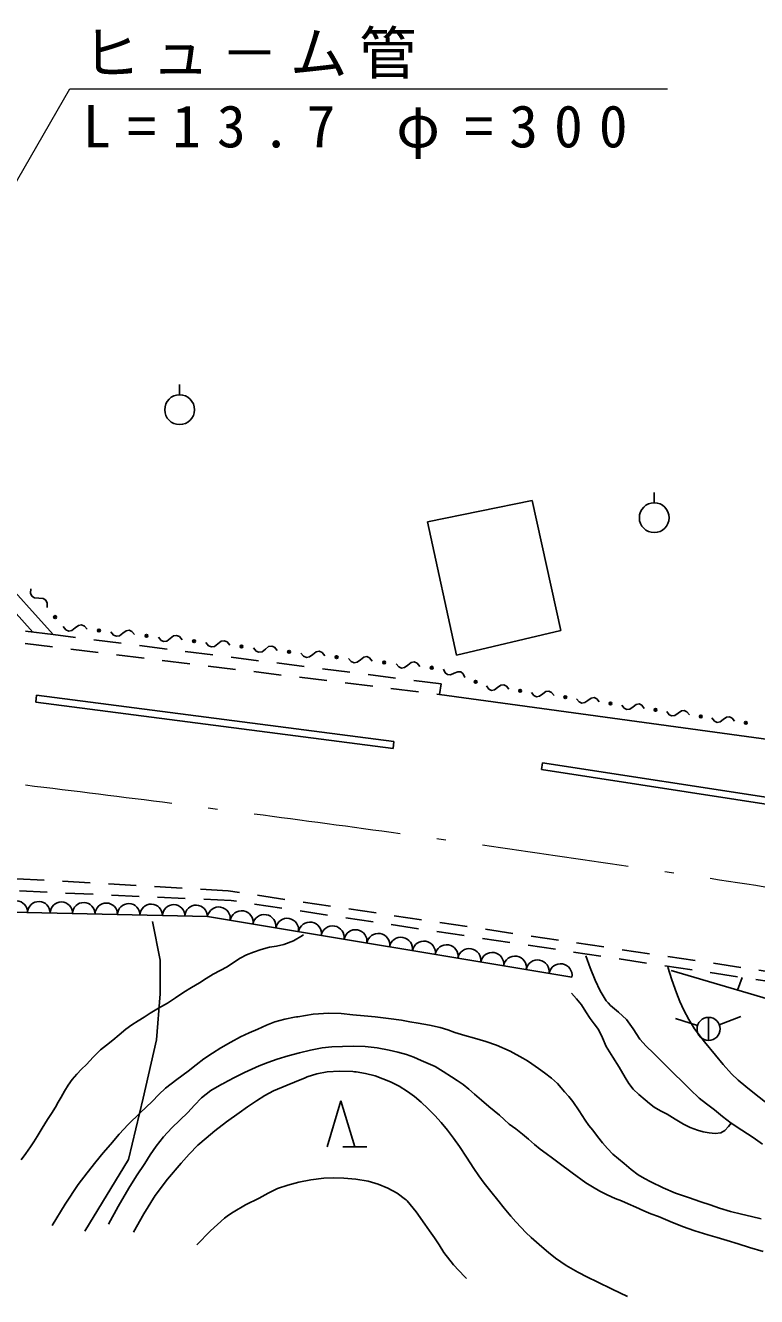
# Model space of a CAD drawing. Units: millimetres, scale not verified. Extents: x 40000 to 680000, y 20000 to 380000.
# Drawn here: x 203879 to 235612, y 244675 to 299808 of the extents above; entities that cross this region are included whole.
import ezdxf

# ---------------------------------------------------------------- set-up
doc = ezdxf.new("R2010")
doc.units = ezdxf.units.MM
doc.header["$LTSCALE"] = 1000
doc.linetypes.add('USER2', pattern=[2, 1.2, -0.8])
for name, color, linetype, lineweight in [('M-BGD', 7, 'Continuous', 25), ('M-BMK', 2, 'Continuous', 13), ('M-STR-HTXT', 7, 'Continuous', 13), ('M-STR-STR3', 7, 'Continuous', 25)]:
    doc.layers.add(name, color=color, linetype=linetype, lineweight=lineweight)
doc.styles.add('ＭＳ ゴシック', font='')
doc.styles.get('ＭＳ ゴシック').set_extended_font_data('MS Gothic')

msp = doc.modelspace()

# ---------------------------------------------------------------- linework, layer by layer
at = {"layer": 'M-BGD', "linetype": 'USER2'}
for p, q in [((205078, 273386), (114552, 284530)), ((114538, 283987), (221843, 270790)), ((221929, 271250), (205078, 273386)), ((221843, 270790), (221929, 271250)), ((212675, 262272), (200342, 262981)), ((212815, 261852), (200485, 262410)), ((240857, 258068), (212675, 262272)), ((240723, 257654), (212815, 261852))]:
    msp.add_line(p, q, dxfattribs=at)
at = {"layer": 'M-BGD'}
for p, q in [((210572, 283788), (210572, 284230)), ((205078, 273386), (199540, 279542)), ((231169, 279104), (231169, 279546)), ((204204, 273490), (198978, 279299)), ((221330, 278282), (225876, 279202)), ((225876, 279202), (227113, 273563)), ((222594, 272493), (221330, 278282)), ((204101, 275188), (204112, 275375)), ((204157, 275057), (204101, 275188)), ((204278, 274983), (204157, 275057)), ((204465, 274965), (204278, 274983)), ((204651, 274948), (204465, 274965)), ((204772, 274873), (204651, 274948)), ((204828, 274743), (204772, 274873)), ((204818, 274556), (204828, 274743)), ((205639, 273598), (205523, 273736)), ((205763, 273542), (205639, 273598)), ((205896, 273569), (205763, 273542)), ((206039, 273679), (205896, 273569)), ((206182, 273788), (206039, 273679)), ((206316, 273815), (206182, 273788)), ((206440, 273759), (206316, 273815)), ((206555, 273621), (206440, 273759)), ((207702, 273367), (207587, 273506)), ((208245, 273557), (208102, 273448)), ((208379, 273584), (208245, 273557)), ((208503, 273528), (208379, 273584)), ((208618, 273390), (208503, 273528)), ((227113, 273563), (222594, 272493)), ((207826, 273312), (207702, 273367)), ((207960, 273339), (207826, 273312)), ((208102, 273448), (207960, 273339)), ((209765, 273137), (209650, 273275)), ((209889, 273081), (209765, 273137)), ((210023, 273108), (209889, 273081)), ((210165, 273217), (210023, 273108)), ((210308, 273327), (210165, 273217)), ((210442, 273353), (210308, 273327)), ((210566, 273298), (210442, 273353)), ((210681, 273160), (210566, 273298)), ((211828, 272906), (211713, 273044)), ((212229, 272987), (212086, 272877)), ((212371, 273096), (212229, 272987)), ((212505, 273123), (212371, 273096)), ((212629, 273067), (212505, 273123)), ((212744, 272929), (212629, 273067)), ((211952, 272850), (211828, 272906)), ((212086, 272877), (211952, 272850)), ((213891, 272675), (213776, 272813)), ((214015, 272620), (213891, 272675)), ((214149, 272646), (214015, 272620)), ((214292, 272756), (214149, 272646)), ((214434, 272865), (214292, 272756)), ((214568, 272892), (214434, 272865)), ((214692, 272836), (214568, 272892)), ((214807, 272698), (214692, 272836)), ((215954, 272445), (215839, 272583)), ((216078, 272389), (215954, 272445)), ((216212, 272416), (216078, 272389)), ((216355, 272525), (216212, 272416)), ((216498, 272634), (216355, 272525)), ((216631, 272661), (216498, 272634)), ((216755, 272606), (216631, 272661)), ((216871, 272467), (216755, 272606)), ((218561, 272404), (218418, 272294)), ((218694, 272431), (218561, 272404)), ((218819, 272375), (218694, 272431)), ((218934, 272237), (218819, 272375)), ((218017, 272214), (217902, 272352)), ((218142, 272158), (218017, 272214)), ((218275, 272185), (218142, 272158)), ((218418, 272294), (218275, 272185)), ((220080, 271983), (219965, 272121)), ((220205, 271927), (220080, 271983)), ((220338, 271954), (220205, 271927)), ((220481, 272064), (220338, 271954)), ((220624, 272173), (220481, 272064)), ((220757, 272200), (220624, 272173)), ((220882, 272144), (220757, 272200)), ((220997, 272006), (220882, 272144)), ((222100, 271734), (222028, 271891)), ((222202, 271651), (222100, 271734)), ((222332, 271642), (222202, 271651)), ((222492, 271708), (222332, 271642)), ((222652, 271774), (222492, 271708)), ((222782, 271765), (222652, 271774)), ((222884, 271682), (222782, 271765)), ((222956, 271525), (222884, 271682)), ((239448, 268375), (221843, 270790)), ((223989, 271025), (223883, 271160)), ((224105, 270969), (223989, 271025)), ((224233, 270990), (224105, 270969)), ((224372, 271091), (224233, 270990)), ((224512, 271191), (224372, 271091)), ((224640, 271213), (224512, 271191)), ((224756, 271156), (224640, 271213)), ((224862, 271021), (224756, 271156)), ((225947, 270747), (225841, 270882)), ((226064, 270691), (225947, 270747)), ((226192, 270712), (226064, 270691)), ((226331, 270813), (226192, 270712)), ((226470, 270913), (226331, 270813)), ((226598, 270935), (226470, 270913)), ((226715, 270878), (226598, 270935)), ((226821, 270743), (226715, 270878)), ((227906, 270469), (227800, 270604)), ((228023, 270413), (227906, 270469)), ((228151, 270435), (228023, 270413)), ((228290, 270535), (228151, 270435)), ((228429, 270635), (228290, 270535)), ((228557, 270657), (228429, 270635)), ((228674, 270600), (228557, 270657)), ((228779, 270465), (228674, 270600)), ((229864, 270191), (229759, 270326)), ((229981, 270135), (229864, 270191)), ((230109, 270157), (229981, 270135)), ((230248, 270257), (230109, 270157)), ((230387, 270357), (230248, 270257)), ((230515, 270379), (230387, 270357)), ((230632, 270322), (230515, 270379)), ((230738, 270187), (230632, 270322)), ((231823, 269913), (231717, 270048)), ((231940, 269857), (231823, 269913)), ((232068, 269879), (231940, 269857)), ((232207, 269979), (232068, 269879)), ((232346, 270079), (232207, 269979)), ((232474, 270101), (232346, 270079)), ((232591, 270044), (232474, 270101)), ((232696, 269909), (232591, 270044)), ((233781, 269635), (233676, 269770)), ((233898, 269579), (233781, 269635)), ((234165, 269701), (234026, 269601)), ((234304, 269801), (234165, 269701)), ((234432, 269823), (234304, 269801)), ((234549, 269766), (234432, 269823)), ((234655, 269631), (234549, 269766)), ((234026, 269601), (233898, 269579)), ((209397, 260946), (209730, 259260)), ((215507, 260111), (215900, 260335)), ((215900, 260335), (215917, 260345)), ((215917, 260345), (215949, 260364)), ((213775, 259615), (214112, 259733)), ((214112, 259733), (214470, 259827)), ((214470, 259827), (214779, 259880)), ((214779, 259880), (215095, 259945)), ((215095, 259945), (215507, 260111)), ((209730, 259260), (209730, 257805)), ((212632, 258979), (212908, 259164)), ((212908, 259164), (213197, 259356)), ((213197, 259356), (213474, 259495)), ((213474, 259495), (213775, 259615)), ((228204, 259453), (228396, 258939)), ((211722, 258472), (212031, 258660)), ((212031, 258660), (212327, 258813)), ((212327, 258813), (212632, 258979)), ((228396, 258939), (228609, 258404)), ((231754, 258957), (231939, 258414)), ((238958, 256744), (231898, 258811)), ((210751, 257876), (211083, 258077)), ((211083, 258077), (211430, 258283)), ((211430, 258283), (211722, 258472)), ((228609, 258404), (228823, 257937)), ((231939, 258414), (232140, 257852)), ((234992, 258516), (234784, 257966)), ((209730, 257805), (209564, 255817)), ((210044, 257405), (210390, 257635)), ((210390, 257635), (210751, 257876)), ((227574, 257837), (227801, 257592)), ((227801, 257592), (228016, 257322)), ((228823, 257937), (229090, 257507)), ((229090, 257507), (229169, 257409)), ((232140, 257852), (232286, 257479)), ((232286, 257479), (232453, 257097)), ((209028, 256799), (209292, 256963)), ((209292, 256963), (209662, 257177)), ((209662, 257177), (210044, 257405)), ((216373, 256925), (215698, 256815)), ((217051, 256973), (216373, 256925)), ((217577, 256948), (217051, 256973)), ((218082, 256900), (217577, 256948)), ((228016, 257322), (228195, 257032)), ((228195, 257032), (228384, 256732)), ((229169, 257409), (229272, 257299)), ((229272, 257299), (229619, 257004)), ((229619, 257004), (229972, 256691)), ((232453, 257097), (232664, 256691)), ((208232, 256270), (208495, 256457)), ((208495, 256457), (208777, 256639)), ((208777, 256639), (209028, 256799)), ((214341, 256440), (213968, 256272)), ((214704, 256585), (214341, 256440)), ((215131, 256703), (214704, 256585)), ((215551, 256788), (215131, 256703)), ((215639, 256804), (215551, 256788)), ((215698, 256815), (215639, 256804)), ((218580, 256853), (218082, 256900)), ((219058, 256808), (218580, 256853)), ((219641, 256740), (219058, 256808)), ((220200, 256660), (219641, 256740)), ((220566, 256595), (220200, 256660)), ((220918, 256531), (220566, 256595)), ((221410, 256451), (220918, 256531)), ((221876, 256347), (221410, 256451)), ((228384, 256732), (228569, 256500)), ((228569, 256500), (228752, 256254)), ((229972, 256691), (230260, 256284)), ((233048, 256435), (232094, 256733)), ((232664, 256691), (232914, 256287)), ((233526, 256786), (233526, 255786)), ((233992, 256467), (234924, 256829)), ((207672, 255799), (207945, 256033)), ((207945, 256033), (208232, 256270)), ((213213, 255941), (212792, 255716)), ((213596, 256112), (213213, 255941)), ((213968, 256272), (213596, 256112)), ((222205, 256238), (221876, 256347)), ((222520, 256126), (222205, 256238)), ((222950, 255999), (222520, 256126)), ((223367, 255887), (222950, 255999)), ((223859, 255738), (223367, 255887)), ((228752, 256254), (228921, 255897)), ((228921, 255897), (229084, 255517)), ((230260, 256284), (230542, 255844)), ((230542, 255844), (230819, 255536)), ((232914, 256287), (233352, 255719)), ((206827, 255057), (207141, 255372)), ((207141, 255372), (207399, 255584)), ((207399, 255584), (207672, 255799)), ((209564, 255817), (208993, 253275)), ((212366, 255462), (211999, 255235)), ((212792, 255716), (212366, 255462)), ((215776, 255247), (216253, 255369)), ((216253, 255369), (216752, 255468)), ((216752, 255468), (217184, 255506)), ((217184, 255506), (217636, 255523)), ((217636, 255523), (218125, 255535)), ((218125, 255535), (218631, 255523)), ((218631, 255523), (219138, 255457)), ((219138, 255457), (219662, 255357)), ((219662, 255357), (220035, 255277)), ((220035, 255277), (220417, 255173)), ((224325, 255574), (223859, 255738)), ((224919, 255317), (224325, 255574)), ((225466, 255021), (224919, 255317)), ((229084, 255517), (229222, 255288)), ((229222, 255288), (229379, 255057)), ((230819, 255536), (231132, 255237)), ((233352, 255719), (233834, 255145)), ((206313, 254532), (206531, 254745)), ((206531, 254745), (206827, 255057)), ((211295, 254723), (210948, 254449)), ((211629, 254983), (211295, 254723)), ((211999, 255235), (211629, 254983)), ((214027, 254676), (214404, 254826)), ((214404, 254826), (214800, 254971)), ((214800, 254971), (215276, 255113)), ((215276, 255113), (215776, 255247)), ((220417, 255173), (220735, 255053)), ((220735, 255053), (221061, 254915)), ((221061, 254915), (221359, 254790)), ((221359, 254790), (221662, 254648)), ((225670, 254895), (225466, 255021)), ((225863, 254768), (225670, 254895)), ((226143, 254574), (225863, 254768)), ((229379, 255057), (229643, 254626)), ((231132, 255237), (231439, 254930)), ((231439, 254930), (231758, 254610)), ((233834, 255145), (234161, 254740)), ((234161, 254740), (234516, 254335)), ((205912, 254085), (206108, 254322)), ((206108, 254322), (206313, 254532)), ((210948, 254449), (210453, 254097)), ((212488, 253928), (212925, 254167)), ((212925, 254167), (213387, 254400)), ((213387, 254400), (213699, 254539)), ((213699, 254539), (214027, 254676)), ((215989, 254154), (216111, 254207)), ((216111, 254207), (216525, 254338)), ((216525, 254338), (216972, 254419)), ((216972, 254419), (217516, 254458)), ((217516, 254458), (218085, 254436)), ((218085, 254436), (218159, 254428)), ((218159, 254428), (218233, 254419)), ((218233, 254419), (218641, 254349)), ((218641, 254349), (219058, 254243)), ((219058, 254243), (219391, 254126)), ((221662, 254648), (222014, 254438)), ((222014, 254438), (222371, 254203)), ((222371, 254203), (222619, 254045)), ((226410, 254382), (226143, 254574)), ((226709, 254152), (226410, 254382)), ((229643, 254626), (229913, 254173)), ((229913, 254173), (230074, 253920)), ((231758, 254610), (232056, 254323)), ((232056, 254323), (232365, 254021)), ((234516, 254335), (234815, 254056)), ((205574, 253584), (205740, 253843)), ((205740, 253843), (205912, 254085)), ((209953, 253714), (209668, 253438)), ((210453, 254097), (209953, 253714)), ((211933, 253607), (212408, 253884)), ((212408, 253884), (212448, 253906)), ((212448, 253906), (212488, 253928)), ((214645, 253595), (215243, 253848)), ((215243, 253848), (215871, 254102)), ((215871, 254102), (215989, 254154)), ((219391, 254126), (219729, 253983)), ((219729, 253983), (220098, 253796)), ((220098, 253796), (220465, 253573)), ((222619, 254045), (222871, 253873)), ((222871, 253873), (223120, 253670)), ((223120, 253670), (223371, 253449)), ((226976, 253910), (226709, 254152)), ((227132, 253734), (226976, 253910)), ((227278, 253561), (227132, 253734)), ((230074, 253920), (230262, 253676)), ((230262, 253676), (230507, 253444)), ((232365, 254021), (232729, 253653)), ((232729, 253653), (233120, 253285)), ((234815, 254056), (235142, 253783)), ((235142, 253783), (235589, 253425)), ((205187, 252886), (205307, 253101)), ((205307, 253101), (205427, 253328)), ((205427, 253328), (205574, 253584)), ((208993, 253275), (208355, 250619)), ((209379, 253140), (208865, 252650)), ((209668, 253438), (209379, 253140)), ((211211, 252978), (211516, 253295)), ((211516, 253295), (211933, 253607)), ((213521, 252904), (213915, 253171)), ((213915, 253171), (214267, 253390)), ((214267, 253390), (214645, 253595)), ((216973, 251171), (217573, 253171)), ((217573, 253171), (218173, 251171)), ((220465, 253573), (220761, 253357)), ((220761, 253357), (221054, 253113)), ((221054, 253113), (221350, 252837)), ((223371, 253449), (223674, 253190)), ((223674, 253190), (223994, 252926)), ((227463, 253346), (227278, 253561)), ((227636, 253137), (227463, 253346)), ((227913, 252726), (227636, 253137)), ((230507, 253444), (230778, 253215)), ((230778, 253215), (230964, 253046)), ((233120, 253285), (233442, 253028)), ((235589, 253425), (236063, 253065)), ((204837, 252352), (205012, 252612)), ((205012, 252612), (205187, 252886)), ((208865, 252650), (208333, 252138)), ((210576, 252321), (210926, 252661)), ((210926, 252661), (211211, 252978)), ((212610, 252249), (213149, 252640)), ((213149, 252640), (213521, 252904)), ((221350, 252837), (221644, 252535)), ((221644, 252535), (221921, 252223)), ((223994, 252926), (224220, 252737)), ((224220, 252737), (224453, 252537)), ((224453, 252537), (224659, 252350)), ((228172, 252325), (227913, 252726)), ((230964, 253046), (231165, 252884)), ((231165, 252884), (231440, 252733)), ((231440, 252733), (231736, 252589)), ((231736, 252589), (232080, 252375)), ((233442, 253028), (233783, 252769)), ((233783, 252769), (234134, 252486)), ((204395, 251615), (204611, 251977)), ((204611, 251977), (204837, 252352)), ((208333, 252138), (207951, 251718)), ((209873, 251606), (210234, 251999)), ((210234, 251999), (210576, 252321)), ((212100, 251863), (212610, 252249)), ((221921, 252223), (222197, 251887)), ((224659, 252350), (224878, 252160)), ((224878, 252160), (225161, 251946)), ((228336, 252102), (228172, 252325)), ((228499, 251891), (228336, 252102)), ((232080, 252375), (232435, 252147)), ((232435, 252147), (232726, 252006)), ((232726, 252006), (233043, 251889)), ((234134, 252486), (234502, 252198)), ((234232, 251884), (234392, 252054)), ((234392, 252054), (234447, 252125)), ((234447, 252125), (234502, 252198)), ((234502, 252198), (234968, 251888)), ((204247, 251389), (204395, 251615)), ((207951, 251718), (207567, 251269)), ((209556, 251203), (209873, 251606)), ((211369, 251238), (211720, 251552)), ((211720, 251552), (212100, 251863)), ((222197, 251887), (222456, 251547)), ((222456, 251547), (222713, 251184)), ((225161, 251946), (225455, 251724)), ((225455, 251724), (225710, 251500)), ((225710, 251500), (225974, 251264)), ((228713, 251614), (228499, 251891)), ((228923, 251350), (228713, 251614)), ((233043, 251889), (233291, 251827)), ((233291, 251827), (233559, 251779)), ((233559, 251779), (233811, 251750)), ((233811, 251750), (234056, 251779)), ((234056, 251779), (234232, 251884)), ((234968, 251888), (235459, 251572)), ((235459, 251572), (235863, 251288)), ((203696, 250602), (203900, 250878)), ((203900, 250878), (204101, 251173)), ((204101, 251173), (204247, 251389)), ((207259, 250903), (206941, 250520)), ((207567, 251269), (207259, 250903)), ((209296, 250824), (209556, 251203)), ((210991, 250851), (211369, 251238)), ((217653, 251171), (218693, 251171)), ((222713, 251184), (223021, 250717)), ((225974, 251264), (226218, 251069)), ((226218, 251069), (226480, 250876)), ((226480, 250876), (226758, 250674)), ((229142, 251092), (228923, 251350)), ((229367, 250857), (229142, 251092)), ((229616, 250643), (229367, 250857)), ((208355, 250619), (206456, 247512)), ((206941, 250520), (206558, 250042)), ((208700, 249905), (209056, 250452)), ((209056, 250452), (209296, 250824)), ((210047, 249762), (210643, 250462)), ((210643, 250462), (210991, 250851)), ((223021, 250717), (223341, 250231)), ((226758, 250674), (227046, 250463)), ((227046, 250463), (227603, 250035)), ((229862, 250445), (229616, 250643)), ((230170, 250191), (229862, 250445)), ((206558, 250042), (206175, 249533)), ((208363, 249376), (208700, 249905)), ((209515, 249058), (210047, 249762)), ((216273, 249742), (216827, 249816)), ((216827, 249816), (217255, 249829)), ((217255, 249829), (217701, 249816)), ((217701, 249816), (218223, 249770)), ((218223, 249770), (218760, 249678)), ((223341, 250231), (223559, 249919)), ((223559, 249919), (223794, 249600)), ((227603, 250035), (228194, 249608)), ((230475, 249961), (230170, 250191)), ((230747, 249798), (230475, 249961)), ((231017, 249655), (230747, 249798)), ((206175, 249533), (205602, 248678)), ((207902, 248587), (208363, 249376)), ((214410, 249153), (214824, 249356)), ((214824, 249356), (215268, 249509)), ((215268, 249509), (215745, 249632)), ((215745, 249632), (216273, 249742)), ((218760, 249678), (219185, 249554)), ((219185, 249554), (219612, 249379)), ((219612, 249379), (220009, 249161)), ((223794, 249600), (224079, 249232)), ((224079, 249232), (224381, 248854)), ((228194, 249608), (228490, 249428)), ((228490, 249428), (228807, 249254)), ((228807, 249254), (229127, 249092)), ((231560, 249390), (231017, 249655)), ((232093, 249162), (231560, 249390)), ((205602, 248678), (205041, 247765)), ((209015, 248262), (209515, 249058)), ((213435, 248647), (214018, 248941)), ((214018, 248941), (214410, 249153)), ((220009, 249161), (220369, 248892)), ((220369, 248892), (220398, 248866)), ((220398, 248866), (220440, 248826)), ((220440, 248826), (220839, 248350)), ((224381, 248854), (224656, 248514)), ((229127, 249092), (229467, 248936)), ((229467, 248936), (229750, 248821)), ((229750, 248821), (230044, 248700)), ((230044, 248700), (230374, 248550)), ((232652, 248966), (232093, 249162)), ((233193, 248788), (232652, 248966)), ((233602, 248647), (233193, 248788)), ((207479, 247815), (207902, 248587)), ((208572, 247470), (209015, 248262)), ((212522, 248080), (212686, 248204)), ((212686, 248204), (212890, 248343)), ((212890, 248343), (213435, 248647)), ((220839, 248350), (221210, 247814)), ((224656, 248514), (224947, 248165)), ((224947, 248165), (225166, 247918)), ((230374, 248550), (230716, 248394)), ((230716, 248394), (231027, 248271)), ((231027, 248271), (231352, 248147)), ((231352, 248147), (231865, 247933)), ((233995, 248514), (233602, 248647)), ((234484, 248372), (233995, 248514)), ((234958, 248250), (234484, 248372)), ((235390, 248146), (234958, 248250)), ((235806, 248052), (235390, 248146)), ((211905, 247525), (212522, 248080)), ((221210, 247814), (221420, 247528)), ((225166, 247918), (225400, 247665)), ((225400, 247665), (225604, 247453)), ((231865, 247933), (232398, 247713)), ((232398, 247713), (232929, 247522)), ((211325, 246916), (211905, 247525)), ((221420, 247528), (221634, 247229)), ((221634, 247229), (221833, 246915)), ((225604, 247453), (225824, 247241)), ((225824, 247241), (226053, 247040)), ((226053, 247040), (226295, 246835)), ((232929, 247522), (233489, 247348)), ((233489, 247348), (233900, 247232)), ((233900, 247232), (234328, 247112)), ((234328, 247112), (234807, 246966)), ((221833, 246915), (222040, 246588)), ((222040, 246588), (222455, 246057)), ((226295, 246835), (226579, 246591)), ((226579, 246591), (226880, 246345)), ((234807, 246966), (235303, 246810)), ((235303, 246810), (235902, 246636)), ((222455, 246057), (222938, 245541)), ((226880, 246345), (227348, 246028)), ((227348, 246028), (227860, 245736)), ((222938, 245541), (222979, 245499)), ((222979, 245499), (223020, 245457)), ((227860, 245736), (228269, 245524)), ((228269, 245524), (228697, 245312)), ((228697, 245312), (229338, 244999)), ((229338, 244999), (230005, 244675))]:
    msp.add_line(p, q, dxfattribs=at)
for centre, radius in [((210572, 283142), 646), ((231169, 278458), 646), ((205170, 274146), 64.9), ((205170, 274146), 43.3), ((205170, 274146), 21.6), ((205170, 274146), 2.2), ((207071, 273563), 62.3), ((207071, 273563), 41.5), ((207071, 273563), 20.8), ((207071, 273563), 2.1), ((209134, 273333), 62.3), ((209134, 273333), 41.5), ((209134, 273333), 20.8), ((209134, 273333), 2.1), ((211197, 273102), 62.3), ((211197, 273102), 41.5), ((211197, 273102), 20.8), ((211197, 273102), 2.1), ((213260, 272871), 62.3), ((213260, 272871), 41.5), ((213260, 272871), 20.8), ((213260, 272871), 2.1), ((215323, 272640), 62.3), ((215323, 272640), 41.5), ((215323, 272640), 20.8), ((215323, 272640), 2.1), ((217386, 272410), 62.3), ((217386, 272410), 41.5), ((217386, 272410), 20.8), ((217386, 272410), 2.1), ((219449, 272179), 62.3), ((219449, 272179), 41.5), ((219449, 272179), 20.8), ((219449, 272179), 2.1), ((221513, 271948), 62.3), ((221513, 271948), 41.5), ((221513, 271948), 20.8), ((221513, 271948), 2.1), ((223419, 271343), 59.8), ((223419, 271343), 39.9), ((223419, 271343), 19.9), ((223419, 271343), 2), ((225352, 270952), 59.3), ((225352, 270952), 39.6), ((225352, 270952), 19.8), ((225352, 270952), 2), ((227310, 270674), 59.3), ((227310, 270674), 39.6), ((227310, 270674), 19.8), ((227310, 270674), 2), ((229269, 270396), 59.3), ((229269, 270396), 39.6), ((229269, 270396), 19.8), ((229269, 270396), 2), ((231227, 270118), 59.3), ((231227, 270118), 39.6), ((231227, 270118), 19.8), ((231227, 270118), 2), ((233186, 269840), 59.3), ((233186, 269840), 39.6), ((233186, 269840), 19.8), ((233186, 269840), 2), ((235145, 269562), 59.3), ((235145, 269562), 39.6), ((235145, 269562), 19.8), ((235145, 269562), 2), ((233526, 256286), 500)]:
    msp.add_circle(centre, radius, dxfattribs=at)
at = {"layer": 'M-BMK'}
for start, end in [(82.73368, 83.10037), (82.61909, 82.64201), (82.16072, 82.52741), (82.04613, 82.06905), (81.58776, 81.95446), (81.47317, 81.49609), (81.01481, 81.3815)]:
    msp.add_arc((83749, -725907), 1000000, start, end, dxfattribs=at)
at = {"layer": 'M-STR-HTXT'}
for p, q in [((193570, 275858), (205813, 297061)), ((205813, 297061), (231738, 297061))]:
    msp.add_line(p, q, dxfattribs=at)
at = {"layer": 'M-STR-STR3'}
for p, q in [((204325, 270463), (204364, 270760)), ((219872, 268746), (204364, 270760)), ((219834, 268449), (204325, 270463)), ((219872, 268746), (219834, 268449)), ((226273, 267535), (226318, 267831)), ((238518, 265648), (226273, 267535)), ((238564, 265944), (226318, 267831)), ((197150, 261492), (211776, 261154)), ((211776, 261154), (227595, 258529))]:
    msp.add_line(p, q, dxfattribs=at)
for centre, radius, start, end in [((203488, 261346), 488, 358.6769, 178.6769), ((204463, 261323), 488, 358.6769, 178.6769), ((205438, 261301), 488, 358.6769, 178.6769), ((206413, 261278), 488, 358.6769, 178.6769), ((207388, 261256), 488, 358.6769, 178.6769), ((208363, 261233), 488, 358.6769, 178.6769), ((209338, 261210), 488, 358.6769, 178.6769), ((210314, 261188), 488, 358.6769, 178.6769), ((211289, 261165), 488, 358.6769, 178.6769), ((212271, 261072), 501, 350.5773, 170.5773), ((213259, 260908), 501, 350.5773, 170.5773), ((214248, 260744), 501, 350.5773, 170.5773), ((215237, 260580), 501, 350.5773, 170.5773), ((216225, 260416), 501, 350.5773, 170.5773), ((217214, 260252), 501, 350.5773, 170.5773), ((218203, 260088), 501, 350.5773, 170.5773), ((219191, 259924), 501, 350.5773, 170.5773), ((220180, 259759), 501, 350.5773, 170.5773), ((221169, 259595), 501, 350.5773, 170.5773), ((222158, 259431), 501, 350.5773, 170.5773), ((223146, 259267), 501, 350.5773, 170.5773), ((224135, 259103), 501, 350.5773, 170.5773), ((225124, 258939), 501, 350.5773, 170.5773), ((226112, 258775), 501, 350.5773, 170.5773), ((227101, 258611), 501, 350.5773, 170.5773)]:
    msp.add_arc(centre, radius, start, end, dxfattribs=at)

# ---------------------------------------------------------------- texts
at = {"layer": 'M-STR-HTXT', "char_height": 1833, "attachment_point": 7, "style": 'ＭＳ ゴシック'}
for s, insert in [('\\T1.2;ヒュ－ム管', (206357, 297493)), ('\\T1.56;L=13.7\\~φ=300', (206357, 294019))]:
    msp.add_mtext(s, dxfattribs=dict(at, insert=insert))

doc.saveas('drawing.dxf')
